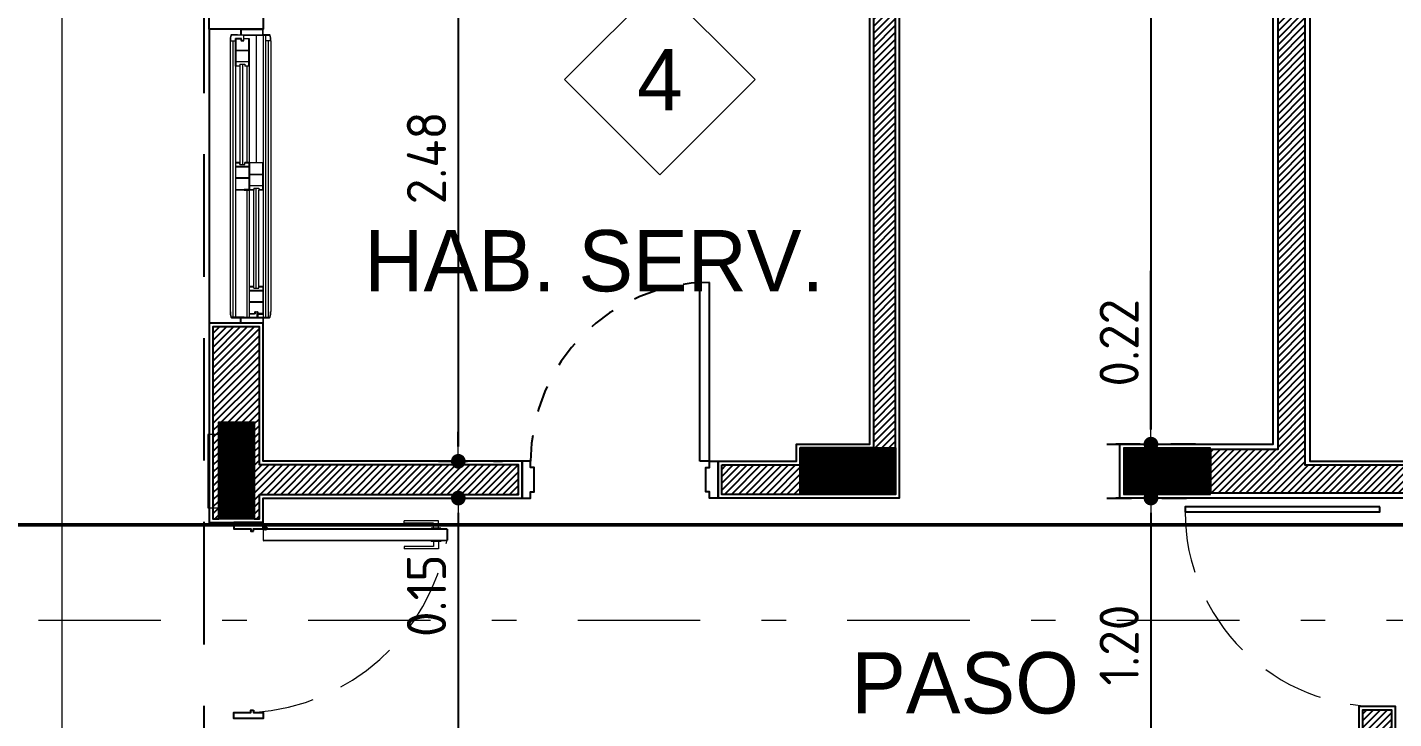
# Model space of a CAD drawing. Extents: x 233 to 569, y -241 to -74.
# Drawn here: x 237.37 to 242.95, y -178.23 to -175.41 of the extents above; entities that cross this region are included whole.
import ezdxf
from ezdxf.enums import TextEntityAlignment as Align

# ---------------------------------------------------------------- set-up
doc = ezdxf.new("R2010")
doc.units = 0
doc.header["$MEASUREMENT"] = 0
for name, pattern in [('ACAD_ISO02W100', [15, 12, -3]), ('CENTER', [2, 1.25, -0.25, 0.25, -0.25]), ('DASHDOT', [1, 0.5, -0.25, 0, -0.25]), ('DOT2', [0.125, 0, -0.125]), ('TRAZOS', [0.75, 0.5, -0.25])]:
    doc.linetypes.add(name, pattern=pattern)
doc.layers.get('0').update_dxf_attribs({"linetype": 'CONTINUOUS', "lineweight": 50})
doc.layers.get('DEFPOINTS').update_dxf_attribs({"linetype": 'CONTINUOUS'})
for name, color, linetype, lineweight in [('00 EJES DE REPLANTEO MODEL 1 Y 2', 1, 'CENTER', 20), ('2D PA ESTRUCTURA COLUMNAS BORDES', 95, 'CONTINUOUS', 9), ('2D PB ABERTURAS VISTA', 1, 'CONTINUOUS', 9), ('COTAS', 1, 'CONTINUOUS', 9), ('GRAFISMOS', 8, 'CONTINUOUS', 13), ('TEXTOGREEN', 3, 'CONTINUOUS', 40)]:
    doc.layers.add(name, color=color, linetype=linetype, lineweight=lineweight)
for name, color, linetype in [('2D PB ABERTURAS CORTE', 1, 'CONTINUOUS'), ('2D PB MUROS MAMP. HATCH', 10, 'CONTINUOUS'), ('2D PB MUROS MAMPOSTERIAS', 1, 'CONTINUOUS'), ('2D PB MUROS REVOQUES', 7, 'CONTINUOUS'), ('2D PLATEA ESTRUCTURA COLUMNAS BORDES', 7, 'CONTINUOUS'), ('2D PLATEA ESTRUCTURA COLUMNAS HATCH', 92, 'CONTINUOUS'), ('2D TERRENO RETIROS', 205, 'CONTINUOUS')]:
    doc.layers.add(name, color=color, linetype=linetype)
doc.styles.add('ARIAL', font='')
doc.styles.get("Standard").update_dxf_attribs({"font": 'bahnschrift.ttf'})
doc.styles.add('SWISSLTCNBT', font='bahnschrift.ttf')
doc.styles.get('ARIAL').set_extended_font_data('DIN')
doc.dimstyles.new('PLANTA', dxfattribs={"dimscale": 0, "dimtxt": 0.16, "dimasz": 0.06, "dimexe": 0.18, "dimexo": 0, "dimgap": 0.05, "dimtad": 1, "dimzin": 0, "dimdsep": 46, "dimtxsty": 'ARIAL', "dimblk1": 'DOT', "dimblk2": 'DOT', "dimsah": 1, "dimcen": 0.09, "dimclrd": 1, "dimclre": 1, "dimclrt": 3, "dimadec": 0, "dimazin": 0, "dimtfac": 1, "dimtofl": 0, "dimtmove": 0, "dimatfit": 3, "dimldrblk": 'DOT', "dimfxl": 0.18, "dimtolj": 1, "dimtzin": 0, "dimarcsym": 0})
pattern_1 = [(45, (-132.286063, -53.149484), (-0.0141421356, 0.0141421356), [])]
pattern_2 = [(90, (234.9429016, -54.853924), (-0.00635, 2e-18), []), (180, (234.9429016, -54.853924), (-2e-18, -0.00635), [])]

# ---------------------------------------------------------------- blocks, each defined once
blk = doc.blocks.new('_DOT')
at = {"color": 0, "linetype": 'ByBlock'}
blk.add_line((-0.5, 0), (-1, 0), dxfattribs=at)
at = {"color": 0, "linetype": 'ByBlock', "const_width": 0.5}
blk.add_lwpolyline([(-0.25, 0, 1), (0.25, 0, 1)], format="xyb", close=True, dxfattribs=at)
blk = doc.blocks.new('*D198')
at = {"layer": 'COTAS', "color": 1, "linetype": 'DOT2', "lineweight": -2, "transparency": 16777216}
for p, q in [((242.1374, -177.3339), (241.7758, -177.3339)), ((242.1374, -178.5339), (241.7758, -178.5339))]:
    blk.add_line(p, q, dxfattribs=at)
at = {"layer": 'COTAS', "color": 1, "lineweight": -2, "transparency": 16777216}
blk.add_line((241.9558, -177.3939), (241.9558, -178.4739), dxfattribs=at)
at = {"layer": 'DEFPOINTS', "color": 0, "transparency": 16777216}
for p in [(242.1374, -177.3339), (241.9558, -178.5339), (242.1374, -178.5339)]:
    blk.add_point(p, dxfattribs=at)
at = {"layer": 'COTAS', "color": 1, "lineweight": -2, "transparency": 16777216, "xscale": 0.06, "yscale": 0.06, "zscale": 0.06}
for p, rotation in [((241.9558, -177.3339), 90), ((241.9558, -178.5339), 270)]:
    blk.add_blockref('_DOT', p, dxfattribs=dict(at, rotation=rotation))
at = {"layer": 'COTAS', "color": 3, "transparency": 16777216, "insert": (241.8258, -177.9339), "char_height": 0.16, "attachment_point": 5, "rotation": 90, "style": 'ARIAL'}
blk.add_mtext('\\A1;1.20', dxfattribs=at)
blk = doc.blocks.new('*D199')
at = {"layer": 'COTAS', "color": 1, "linetype": 'DOT2', "lineweight": -2, "transparency": 16777216}
for p, q in [((242.1374, -173.1531), (241.7758, -173.1531)), ((242.1374, -177.114), (241.7758, -177.114))]:
    blk.add_line(p, q, dxfattribs=at)
at = {"layer": 'COTAS', "color": 1, "lineweight": -2, "transparency": 16777216}
blk.add_line((241.9558, -173.2131), (241.9558, -177.054), dxfattribs=at)
at = {"layer": 'DEFPOINTS', "color": 0, "transparency": 16777216}
for p in [(242.1374, -173.1531), (241.9558, -177.114), (242.1374, -177.114)]:
    blk.add_point(p, dxfattribs=at)
at = {"layer": 'COTAS', "color": 1, "lineweight": -2, "transparency": 16777216, "xscale": 0.06, "yscale": 0.06, "zscale": 0.06}
for p, rotation in [((241.9558, -173.1531), 90), ((241.9558, -177.114), 270)]:
    blk.add_blockref('_DOT', p, dxfattribs=dict(at, rotation=rotation))
at = {"layer": 'COTAS', "color": 3, "transparency": 16777216, "insert": (241.8258, -175.1335), "char_height": 0.16, "attachment_point": 5, "rotation": 90, "style": 'ARIAL'}
blk.add_mtext('\\A1;3.96', dxfattribs=at)
blk = doc.blocks.new('*D200')
at = {"layer": 'COTAS', "color": 1, "lineweight": -2, "transparency": 16777216}
for p, q in [((241.9558, -177.054), (241.9558, -176.4064)), ((241.9558, -177.3939), (241.9558, -177.4539))]:
    blk.add_line(p, q, dxfattribs=at)
at = {"layer": 'COTAS', "color": 1, "linetype": 'DOT2', "lineweight": -2, "transparency": 16777216}
for p, q in [((241.7758, -177.114), (242.1358, -177.114)), ((241.7758, -177.3339), (242.1358, -177.3339))]:
    blk.add_line(p, q, dxfattribs=at)
at = {"layer": 'DEFPOINTS', "color": 0, "transparency": 16777216}
for p in [(241.7758, -177.114), (241.9558, -177.114), (241.7758, -177.3339)]:
    blk.add_point(p, dxfattribs=at)
at = {"layer": 'COTAS', "color": 1, "lineweight": -2, "transparency": 16777216, "xscale": 0.06, "yscale": 0.06, "zscale": 0.06}
for p, rotation in [((241.9558, -177.114), 270), ((241.9558, -177.3339), 90)]:
    blk.add_blockref('_DOT', p, dxfattribs=dict(at, rotation=rotation))
at = {"layer": 'COTAS', "color": 3, "transparency": 16777216, "insert": (241.8258, -176.7002), "char_height": 0.16, "attachment_point": 5, "rotation": 90, "style": 'ARIAL'}
blk.add_mtext('\\A1;0.22', dxfattribs=at)
blk = doc.blocks.new('*D207')
at = {"layer": 'COTAS', "color": 1, "linetype": 'DOT2', "lineweight": -2, "transparency": 16777216}
for p, q in [((239.0488, -174.7079), (239.3099, -174.7079)), ((239.0488, -177.184), (239.3099, -177.184))]:
    blk.add_line(p, q, dxfattribs=at)
at = {"layer": 'COTAS', "color": 1, "lineweight": -2, "transparency": 16777216}
blk.add_line((239.1299, -174.7679), (239.1299, -177.124), dxfattribs=at)
at = {"layer": 'DEFPOINTS', "color": 0, "transparency": 16777216}
for p in [(239.0488, -174.7079), (239.0488, -177.184), (239.1299, -177.184)]:
    blk.add_point(p, dxfattribs=at)
at = {"layer": 'COTAS', "color": 1, "lineweight": -2, "transparency": 16777216, "xscale": 0.06, "yscale": 0.06, "zscale": 0.06}
for p, rotation in [((239.1299, -174.7079), 90), ((239.1299, -177.184), 270)]:
    blk.add_blockref('_DOT', p, dxfattribs=dict(at, rotation=rotation))
at = {"layer": 'COTAS', "color": 3, "transparency": 16777216, "insert": (238.9999, -175.946), "char_height": 0.16, "attachment_point": 5, "rotation": 90, "style": 'ARIAL'}
blk.add_mtext('\\A1;2.48', dxfattribs=at)
blk = doc.blocks.new('*D208')
at = {"layer": 'COTAS', "color": 1, "linetype": 'DOT2', "lineweight": -2, "transparency": 16777216}
for p, q in [((239.1299, -177.334), (239.3099, -177.334)), ((239.1299, -180.594), (239.3099, -180.594))]:
    blk.add_line(p, q, dxfattribs=at)
at = {"layer": 'COTAS', "color": 1, "lineweight": -2, "transparency": 16777216}
blk.add_line((239.1299, -177.394), (239.1299, -180.534), dxfattribs=at)
at = {"layer": 'DEFPOINTS', "color": 0, "transparency": 16777216}
for p in [(239.1299, -177.334), (239.1299, -180.594), (239.1299, -180.594)]:
    blk.add_point(p, dxfattribs=at)
at = {"layer": 'COTAS', "color": 1, "lineweight": -2, "transparency": 16777216, "xscale": 0.06, "yscale": 0.06, "zscale": 0.06}
for p, rotation in [((239.1299, -177.334), 90), ((239.1299, -180.594), 270)]:
    blk.add_blockref('_DOT', p, dxfattribs=dict(at, rotation=rotation))
at = {"layer": 'COTAS', "color": 3, "transparency": 16777216, "insert": (238.9999, -178.964), "char_height": 0.16, "attachment_point": 5, "rotation": 90, "style": 'ARIAL'}
blk.add_mtext('\\A1;3.26', dxfattribs=at)
blk = doc.blocks.new('*D209')
at = {"layer": 'COTAS', "color": 1, "lineweight": -2, "transparency": 16777216}
for p, q in [((239.1299, -177.124), (239.1299, -177.064)), ((239.1299, -177.394), (239.1299, -178.0112))]:
    blk.add_line(p, q, dxfattribs=at)
at = {"layer": 'COTAS', "color": 1, "linetype": 'DOT2', "lineweight": -2, "transparency": 16777216}
for p, q in [((239.0676, -177.184), (239.3099, -177.184)), ((239.0676, -177.334), (239.3099, -177.334))]:
    blk.add_line(p, q, dxfattribs=at)
at = {"layer": 'DEFPOINTS', "color": 0, "transparency": 16777216}
for p in [(239.0676, -177.184), (239.0676, -177.334), (239.1299, -177.334)]:
    blk.add_point(p, dxfattribs=at)
at = {"layer": 'COTAS', "color": 1, "lineweight": -2, "transparency": 16777216, "xscale": 0.06, "yscale": 0.06, "zscale": 0.06}
for p, rotation in [((239.1299, -177.184), 270), ((239.1299, -177.334), 90)]:
    blk.add_blockref('_DOT', p, dxfattribs=dict(at, rotation=rotation))
at = {"layer": 'COTAS', "color": 3, "transparency": 16777216, "insert": (238.9999, -177.7326), "char_height": 0.16, "attachment_point": 5, "rotation": 90, "style": 'ARIAL'}
blk.add_mtext('\\A1;0.15', dxfattribs=at)

msp = doc.modelspace()

# ---------------------------------------------------------------- hatches: boundary and pattern name
at = {"layer": '2D PB MUROS MAMP. HATCH'}
h = msp.add_hatch(dxfattribs=at)
h.set_pattern_fill('_USER', color=256, scale=0.02, angle=45, pattern_type=0)
h.set_pattern_definition(pattern_1)
h.paths.add_polyline_path([(243.2491, -177.1989), (242.5841, -177.1989), (242.5841, -173.0682), (243.2491, -173.0682), (243.2491, -172.9532), (242.1982, -172.9532), (242.1982, -173.133), (242.4741, -173.133), (242.4741, -177.134), (242.1982, -177.134), (242.1982, -177.3139), (242.1982, -177.3139), (243.2491, -177.3139)])
h = msp.add_hatch(dxfattribs=at)
h.set_pattern_fill('_USER', color=256, scale=0.02, angle=45, pattern_type=0)
h.set_pattern_definition(pattern_1)
h.paths.add_polyline_path([(240.9139, -174.7625), (240.8239, -174.7625), (240.8239, -177.1294), (240.9139, -177.1294)])
h = msp.add_hatch(dxfattribs=at)
h.set_pattern_fill('_USER', color=256, scale=0.02, angle=45, pattern_type=0)
h.set_pattern_definition(pattern_1)
h.paths.add_polyline_path([(238.3189, -177.199), (238.3189, -176.636), (238.1289, -176.636), (238.1289, -177.419), (238.1526, -177.419), (238.1526, -177.0246), (238.2976, -177.0246), (238.2976, -177.419), (238.3189, -177.419), (238.3189, -177.319), (239.375, -177.319), (239.375, -177.199)])
h = msp.add_hatch(dxfattribs=at)
h.set_pattern_fill('_USER', color=256, scale=0.02, angle=45, pattern_type=0)
h.set_pattern_definition(pattern_1)
h.paths.add_polyline_path([(240.525, -177.319), (240.525, -177.199), (240.205, -177.199), (240.205, -177.319)])
h = msp.add_hatch(dxfattribs=at)
h.set_pattern_fill('_USER', color=256, scale=0.02, angle=45, pattern_type=0)
h.set_pattern_definition([(45, (-154.238334, 78.6603), (-0.0141421356, 0.0141421356), [])])
h.paths.add_polyline_path([(242.8185, -178.3529), (242.9385, -178.3529), (242.9385, -178.199), (242.8185, -178.199)])
h.paths.add_polyline_path([(242.8185, -178.6689), (242.8185, -179.0488), (242.9385, -179.0488), (242.9385, -178.3529), (242.8185, -178.3529), (242.8185, -178.5489), (240.155, -178.549), (240.155, -178.6689)])
at = {"layer": '2D PLATEA ESTRUCTURA COLUMNAS HATCH'}
h = msp.add_hatch(dxfattribs=at)
h.set_pattern_fill('NET', color=256, scale=0.002, angle=90)
h.set_pattern_definition(pattern_2)
h.paths.add_polyline_path([(238.2976, -177.0246), (238.1526, -177.0246), (238.1526, -177.419), (238.2976, -177.419)])
h = msp.add_hatch(dxfattribs=at)
h.set_pattern_fill('NET', color=256, scale=0.002, angle=90)
h.set_pattern_definition([(90, (235.022901, -60.226045), (-0.00635, 2e-18), []), (180, (235.022901, -60.226045), (-2e-18, -0.00635), [])])
h.paths.add_polyline_path([(240.9139, -177.1294), (240.525, -177.1294), (240.525, -177.319), (240.9139, -177.319)])
h = msp.add_hatch(dxfattribs=at)
h.set_pattern_fill('NET', color=256, scale=0.002, angle=90)
h.set_pattern_definition(pattern_2)
h.paths.add_polyline_path([(242.1982, -177.134), (241.8489, -177.134), (241.8489, -177.3139), (242.1982, -177.3139)])

# ---------------------------------------------------------------- linework, layer by layer
msp.add_line((259.2769, -177.4428), (233.7816, -177.4428))
at = {"layer": '00 EJES DE REPLANTEO MODEL 1 Y 2', "linetype": 'DASHDOT'}
msp.add_line((259.9169, -177.834, -0.5495), (236.3688, -177.834, -0.5495), dxfattribs=at)
at = {"layer": '2D PA ESTRUCTURA COLUMNAS BORDES'}
for points in [[(238.1076, -177.3741), (238.2976, -177.3741), (238.2976, -177.0741), (238.1076, -177.0741)], [(242.1984, -177.1291), (241.8439, -177.1291), (241.8439, -177.3191), (242.1984, -177.3191)]]:
    msp.add_lwpolyline(points, close=True, dxfattribs=at)
at = {"layer": '2D PB ABERTURAS CORTE'}
for p, q in [((240.115, -177.184), (240.115, -176.4551)), ((240.155, -177.184), (240.155, -176.454)), ((239.0839, -177.4615), (238.3339, -177.4615)), ((239.0839, -177.4615), (239.0839, -177.5064)), ((238.3339, -177.5065), (239.0839, -177.5064))]:
    msp.add_line(p, q, dxfattribs=at)
for points in [[(239.39, -177.184), (239.39, -177.334), (239.425, -177.334), (239.425, -177.309), (239.44, -177.309), (239.44, -177.209), (239.425, -177.209), (239.425, -177.184)], [(240.19, -177.184), (240.19, -177.334), (240.155, -177.334), (240.155, -177.309), (240.14, -177.309), (240.14, -177.209), (240.155, -177.209), (240.155, -177.184)], [(242.889, -177.3691), (242.0953, -177.3691), (242.0953, -177.3904), (242.889, -177.3904)], [(238.2939, -177.469), (238.2939, -177.459), (238.3339, -177.459), (238.3339, -177.434), (238.2139, -177.434), (238.2139, -177.459), (238.2839, -177.459), (238.2839, -177.469)], [(238.2939, -178.199), (238.2939, -178.209), (238.3339, -178.209), (238.3339, -178.234), (238.2139, -178.234), (238.2139, -178.209), (238.2839, -178.209), (238.2839, -178.199)]]:
    msp.add_lwpolyline(points, close=True, dxfattribs=at)
msp.add_lwpolyline([(240.155, -177.184), (240.115, -177.184)], dxfattribs=at)
msp.add_circle((238.3425, -177.4579), 0.006, dxfattribs=at)
at = {"layer": '2D PB ABERTURAS CORTE', "linetype": 'ACAD_ISO02W100', "ltscale": 0.009}
msp.add_arc((240.155, -177.184), 0.73, 90, 180, dxfattribs=at)
at = {"layer": '2D PB ABERTURAS VISTA', "color": 1}
for p, q in [((238.2414, -175.421), (238.2414, -175.4425)), ((238.3339, -175.421), (238.2414, -175.421)), ((238.2435, -175.423), (238.2435, -175.443)), ((238.3318, -175.423), (238.2435, -175.423)), ((238.3318, -175.443), (238.3318, -175.423)), ((238.3339, -175.4425), (238.3339, -175.421)), ((238.2522, -175.4455), (238.2044, -175.4455)), ((238.2049, -175.4435), (238.2404, -175.4435)), ((238.2297, -175.4435), (238.2049, -175.4435)), ((238.2414, -175.4419), (238.2414, -175.4425)), ((238.2432, -175.4594), (238.2432, -175.4672)), ((238.2442, -175.4588), (238.2437, -175.4588)), ((238.244, -175.4435), (238.3313, -175.4435)), ((238.244, -175.4682), (238.2491, -175.4691)), ((238.2447, -175.4667), (238.2447, -175.4594)), ((238.2491, -175.4675), (238.2447, -175.4667)), ((238.2532, -175.4668), (238.2491, -175.4675)), ((238.2491, -175.4691), (238.2542, -175.4682)), ((238.2532, -175.4466), (238.2532, -175.4668)), ((238.2551, -175.4672), (238.2551, -175.4466)), ((238.2561, -175.4455), (238.319, -175.4455)), ((238.2561, -175.4455), (238.3602, -175.4455)), ((238.3219, -175.4455), (238.3602, -175.4455)), ((238.3259, -175.4435), (238.3313, -175.4435)), ((238.3339, -175.4419), (238.3339, -175.4425)), ((238.3597, -175.4435), (238.3349, -175.4435)), ((238.3349, -175.4435), (238.3597, -175.4435)), ((238.3349, -175.4435), (238.3521, -175.4435)), ((238.2561, -176.5964), (238.2044, -176.5964)), ((238.2297, -176.5984), (238.2049, -176.5984)), ((238.2049, -176.5984), (238.2404, -176.5984)), ((238.244, -176.5984), (238.3313, -176.5984)), ((238.2561, -176.5964), (238.319, -176.5964)), ((238.2561, -176.5964), (238.319, -176.5964)), ((238.2998, -176.5825), (238.2998, -176.5747)), ((238.3008, -176.5831), (238.3003, -176.5831)), ((238.3006, -176.5737), (238.3057, -176.5728)), ((238.3057, -176.5744), (238.3013, -176.5752)), ((238.3013, -176.5752), (238.3013, -176.5825)), ((238.3057, -176.5728), (238.3108, -176.5737)), ((238.3098, -176.5751), (238.3057, -176.5744)), ((238.3098, -176.5953), (238.3098, -176.5751)), ((238.3117, -176.5747), (238.3117, -176.5964)), ((238.3219, -176.5964), (238.3602, -176.5964)), ((238.3259, -176.5984), (238.3313, -176.5984)), ((238.3597, -176.5984), (238.3349, -176.5984)), ((238.3349, -176.5984), (238.3597, -176.5984)), ((238.3349, -176.5984), (238.3521, -176.5984)), ((238.2414, -176.6), (238.2414, -176.5994)), ((238.2414, -176.621), (238.2414, -176.5994)), ((238.2435, -176.6189), (238.2435, -176.5989)), ((238.3318, -176.6189), (238.2435, -176.6189)), ((238.3318, -176.5989), (238.3318, -176.6189)), ((238.3339, -176.6), (238.3339, -176.5994)), ((238.3339, -176.5994), (238.3339, -176.621))]:
    msp.add_line(p, q, dxfattribs=at)
at = {"layer": '2D PB ABERTURAS VISTA', "color": 251}
for p, q in [((238.1995, -175.469), (238.1995, -176.5729)), ((238.2, -175.4691), (238.2204, -175.4691)), ((238.2102, -175.4691), (238.2102, -176.5964)), ((238.2202, -175.4691), (238.2202, -176.5964)), ((238.3057, -175.4455), (238.3057, -175.9646)), ((238.3339, -175.4455), (238.3339, -176.5964)), ((238.3437, -175.4455), (238.3437, -176.5964)), ((238.3646, -175.4691), (238.3441, -175.4691)), ((238.3539, -175.4691), (238.3539, -176.5964)), ((238.365, -175.469), (238.365, -176.5729)), ((238.267, -175.5715), (238.267, -175.9646)), ((238.277, -175.5715), (238.277, -176.5964)), ((238.267, -176.0773), (238.267, -176.5964))]:
    msp.add_line(p, q, dxfattribs=at)
at = {"layer": '2D PB ABERTURAS VISTA'}
for p, q in [((238.2204, -175.5715), (238.2204, -175.4588)), ((238.2408, -175.4588), (238.2204, -175.4588)), ((238.222, -175.4604), (238.2408, -175.4604)), ((238.222, -175.4604), (238.222, -175.5063)), ((238.2408, -175.4588), (238.2408, -175.4604)), ((238.2569, -175.4588), (238.2569, -175.4604)), ((238.2569, -175.4588), (238.2773, -175.4588)), ((238.2757, -175.4604), (238.2569, -175.4604)), ((238.2757, -175.5063), (238.2757, -175.4604)), ((238.2773, -175.4588), (238.2773, -175.5715)), ((238.222, -175.5098), (238.222, -175.552)), ((238.223, -175.5073), (238.2747, -175.5073)), ((238.2747, -175.5088), (238.223, -175.5088)), ((238.2757, -175.552), (238.2757, -175.5098)), ((238.239, -175.5715), (238.2204, -175.5715)), ((238.222, -175.5556), (238.222, -175.5689)), ((238.223, -175.5531), (238.2747, -175.5531)), ((238.2747, -175.5546), (238.223, -175.5546)), ((238.223, -175.57), (238.239, -175.57)), ((238.239, -175.5636), (238.239, -175.5715)), ((238.239, -175.5636), (238.2593, -175.5636)), ((238.239, -175.5715), (238.239, -175.9725)), ((238.2491, -175.5636), (238.2491, -175.9725)), ((238.2593, -175.5636), (238.2593, -175.5715)), ((238.2593, -175.57), (238.2747, -175.57)), ((238.2773, -175.5715), (238.2593, -175.5715)), ((238.2757, -175.5689), (238.2757, -175.5556)), ((238.239, -175.9646), (238.2204, -175.9646)), ((238.2204, -175.9646), (238.2204, -176.0773)), ((238.222, -175.9805), (238.222, -175.9672)), ((238.222, -176.0263), (238.222, -175.9841)), ((238.223, -175.9662), (238.239, -175.9662)), ((238.2747, -175.9815), (238.223, -175.9815)), ((238.223, -175.9831), (238.2747, -175.9831)), ((238.239, -175.9725), (238.239, -175.9646)), ((238.239, -175.9725), (238.2593, -175.9725)), ((238.2773, -175.9646), (238.2593, -175.9646)), ((238.2593, -175.9725), (238.2593, -175.9646)), ((238.2593, -175.9662), (238.2747, -175.9662)), ((238.2757, -175.9672), (238.2757, -175.9805)), ((238.2757, -175.9841), (238.2757, -176.0263)), ((238.277, -175.9646), (238.3339, -175.9646)), ((238.277, -176.0773), (238.277, -175.9646)), ((238.2773, -176.0773), (238.2773, -175.9646)), ((238.2786, -175.9662), (238.2786, -176.012)), ((238.3323, -175.9662), (238.2786, -175.9662)), ((238.2956, -175.9662), (238.2956, -175.9646)), ((238.3159, -175.9662), (238.3159, -175.9646)), ((238.3323, -176.012), (238.3323, -175.9662)), ((238.3339, -175.9646), (238.3339, -176.0773)), ((238.222, -176.0757), (238.222, -176.0299)), ((238.2747, -176.0273), (238.223, -176.0273)), ((238.223, -176.0288), (238.2747, -176.0288)), ((238.2757, -176.0299), (238.2757, -176.0757)), ((238.2786, -176.0156), (238.2786, -176.0578)), ((238.2796, -176.0131), (238.3313, -176.0131)), ((238.3313, -176.0146), (238.2796, -176.0146)), ((238.3323, -176.0578), (238.3323, -176.0156)), ((238.2569, -176.0773), (238.2204, -176.0773)), ((238.222, -176.0757), (238.2569, -176.0757)), ((238.2757, -176.0757), (238.2569, -176.0757)), ((238.2569, -176.0773), (238.2773, -176.0773)), ((238.2956, -176.0773), (238.277, -176.0773)), ((238.2786, -176.0614), (238.2786, -176.0747)), ((238.2796, -176.0588), (238.3313, -176.0588)), ((238.3313, -176.0604), (238.2796, -176.0604)), ((238.2796, -176.0757), (238.2956, -176.0757)), ((238.2956, -176.0694), (238.3159, -176.0694)), ((238.2956, -176.0694), (238.2956, -176.0773)), ((238.2956, -176.4783), (238.2956, -176.0773)), ((238.3057, -176.4783), (238.3057, -176.0694)), ((238.3159, -176.0694), (238.3159, -176.0773)), ((238.3159, -176.0757), (238.3313, -176.0757)), ((238.3339, -176.0773), (238.3159, -176.0773)), ((238.3159, -176.4783), (238.3159, -176.0773)), ((238.3323, -176.0747), (238.3323, -176.0614)), ((238.277, -176.4704), (238.277, -176.5831)), ((238.2956, -176.4704), (238.277, -176.4704)), ((238.2786, -176.4863), (238.2786, -176.473)), ((238.2796, -176.4719), (238.2956, -176.4719)), ((238.3313, -176.4873), (238.2796, -176.4873)), ((238.2956, -176.4783), (238.2956, -176.4704)), ((238.2956, -176.4783), (238.3159, -176.4783)), ((238.3159, -176.4783), (238.3159, -176.4704)), ((238.3339, -176.4704), (238.3159, -176.4704)), ((238.3159, -176.4719), (238.3313, -176.4719)), ((238.3323, -176.473), (238.3323, -176.4863)), ((238.3339, -176.5831), (238.3339, -176.4704)), ((238.2786, -176.5321), (238.2786, -176.4899)), ((238.2786, -176.5815), (238.2786, -176.5356)), ((238.2796, -176.4888), (238.3313, -176.4888)), ((238.3313, -176.5331), (238.2796, -176.5331)), ((238.2796, -176.5346), (238.3313, -176.5346)), ((238.3323, -176.4899), (238.3323, -176.5321)), ((238.3323, -176.5356), (238.3323, -176.5815)), ((238.2974, -176.5831), (238.277, -176.5831)), ((238.2786, -176.5815), (238.2974, -176.5815)), ((238.2974, -176.5831), (238.2974, -176.5815)), ((238.3135, -176.5831), (238.3135, -176.5815)), ((238.3323, -176.5815), (238.3135, -176.5815)), ((238.3135, -176.5831), (238.3339, -176.5831)), ((239.0488, -177.4265), (238.9088, -177.4265)), ((238.9088, -177.4365), (238.9088, -177.4265)), ((239.0488, -177.4565), (239.0488, -177.4265)), ((238.3339, -177.4615), (238.3339, -177.5065)), ((239.0288, -177.4365), (238.9088, -177.4365)), ((239.0588, -177.4565), (239.0188, -177.4565)), ((239.0188, -177.4565), (239.0188, -177.4615)), ((239.0288, -177.4565), (239.0288, -177.4365)), ((239.0588, -177.4565), (239.0588, -177.4615)), ((238.9088, -177.5315), (238.9088, -177.5415)), ((239.0288, -177.5315), (238.9088, -177.5315)), ((239.0488, -177.5415), (238.9088, -177.5415)), ((239.0188, -177.5065), (239.0188, -177.5115)), ((239.0588, -177.5115), (239.0188, -177.5115)), ((239.0288, -177.5115), (239.0288, -177.5315)), ((239.0488, -177.5115), (239.0488, -177.5415)), ((239.0588, -177.5065), (239.0588, -177.5115))]:
    msp.add_line(p, q, dxfattribs=at)
at = {"layer": '2D PB ABERTURAS VISTA', "color": 1}
for centre, radius, start, end in [((238.2757, -175.467), 0.0768, 163.8724, 180.7743), ((238.2, -175.4681), 0.00102, 180.7743, 60.4385), ((238.2757, -175.467), 0.0753, 163.9866, 180.1015), ((238.2049, -175.4466), 0.00307, 90, 163.8724), ((238.2044, -175.4466), 0.00102, 90, 163.9866), ((238.2404, -175.4425), 0.00102, 270, 0), ((238.2437, -175.4594), 0.000512, 90, 180), ((238.2442, -175.4672), 0.00102, 180, 260), ((238.244, -175.443), 0.000512, 180, 270), ((238.2442, -175.4594), 0.000512, 0, 90), ((238.2522, -175.4466), 0.00102, 0, 90), ((238.254, -175.4672), 0.00102, 280, 0), ((238.2561, -175.4466), 0.00102, 90, 180), ((238.3313, -175.443), 0.000512, 270, 0), ((238.3349, -175.4425), 0.00102, 180, 270), ((238.3597, -175.4466), 0.00307, 16.1276, 90), ((238.3602, -175.4466), 0.00102, 16.0134, 90), ((238.2888, -175.467), 0.0753, 359.8985, 16.0134), ((238.2888, -175.467), 0.0768, 359.2257, 16.1276), ((238.3646, -175.4681), 0.00102, 119.5615, 359.2257), ((238.2, -176.5738), 0.00102, 299.5615, 179.2257), ((238.2757, -176.5749), 0.0768, 179.2257, 196.1276), ((238.2757, -176.5749), 0.0753, 179.8985, 196.0134), ((238.2049, -176.5953), 0.00307, 196.1276, 270), ((238.2044, -176.5953), 0.00102, 196.0134, 270), ((238.2404, -176.5994), 0.00102, 0, 90), ((238.244, -176.5989), 0.000512, 90, 180), ((238.3008, -176.5747), 0.00102, 100, 180), ((238.3003, -176.5825), 0.000512, 180, 270), ((238.3008, -176.5825), 0.000512, 270, 0), ((238.3106, -176.5747), 0.00102, 0, 80), ((238.319, -176.5953), 0.00102, 270, 0), ((238.3313, -176.5989), 0.000512, 0, 90), ((238.3349, -176.5994), 0.00102, 90, 180), ((238.3597, -176.5953), 0.00307, 270, 343.8724), ((238.3602, -176.5953), 0.00102, 270, 343.9866), ((238.2888, -176.5749), 0.0753, 343.9866, 0.1015), ((238.2888, -176.5749), 0.0768, 343.8724, 0.7743), ((238.3646, -176.5738), 0.00102, 0.7743, 240.4385)]:
    msp.add_arc(centre, radius, start, end, dxfattribs=at)
at = {"layer": '2D PB ABERTURAS VISTA'}
for centre, start, end in [((238.223, -175.5063), 180, 270), ((238.223, -175.5098), 90, 180), ((238.2747, -175.5063), 270, 0), ((238.2747, -175.5098), 0, 90), ((238.223, -175.552), 180, 270), ((238.223, -175.5556), 90, 180), ((238.223, -175.5689), 180, 270), ((238.2747, -175.552), 270, 0), ((238.2747, -175.5556), 0, 90), ((238.2747, -175.5689), 270, 0), ((238.223, -175.9672), 90, 180), ((238.223, -175.9805), 180, 270), ((238.223, -175.9841), 90, 180), ((238.2747, -175.9672), 0, 90), ((238.2747, -175.9805), 270, 0), ((238.2747, -175.9841), 0, 90), ((238.223, -176.0263), 180, 270), ((238.223, -176.0299), 90, 180), ((238.2747, -176.0263), 270, 0), ((238.2747, -176.0299), 0, 90), ((238.2796, -176.012), 180, 270), ((238.2796, -176.0156), 90, 180), ((238.3313, -176.012), 270, 0), ((238.3313, -176.0156), 0, 90), ((238.2796, -176.0578), 180, 270), ((238.2796, -176.0614), 90, 180), ((238.2796, -176.0747), 180, 270), ((238.3313, -176.0578), 270, 0), ((238.3313, -176.0614), 0, 90), ((238.3313, -176.0747), 270, 0), ((238.2796, -176.473), 90, 180), ((238.2796, -176.4863), 180, 270), ((238.3313, -176.473), 0, 90), ((238.3313, -176.4863), 270, 0), ((238.2796, -176.4899), 90, 180), ((238.2796, -176.5321), 180, 270), ((238.2796, -176.5356), 90, 180), ((238.3313, -176.4899), 0, 90), ((238.3313, -176.5321), 270, 0), ((238.3313, -176.5356), 0, 90)]:
    msp.add_arc(centre, 0.00102, start, end, dxfattribs=at)
at = {"layer": '2D PB ABERTURAS VISTA', "linetype": 'TRAZOS', "ltscale": 0.5}
for centre, radius, start, end in [((242.889, -177.3904), 0.7937, 180, 270.7545), ((238.237, -177.3497), 0.8612, 273.7835, 349.514)]:
    msp.add_arc(centre, radius, start, end, dxfattribs=at)
at = {"layer": '2D PB MUROS MAMPOSTERIAS'}
for points in [[(240.8239, -174.7625), (240.8239, -177.1294), (240.8239, -177.1294), (240.8239, -177.1294), (240.9139, -177.1294), (240.9139, -172.0182), (240.9139, -172.0182), (240.9139, -171.9469), (240.7939, -171.9469), (240.7939, -172.0182), (240.7939, -172.0182), (240.7939, -173.3229), (238.3189, -173.3229), (238.3189, -172.7513), (238.1289, -172.7513), (238.1289, -173.8429), (238.3169, -173.8429), (238.319, -173.4429), (240.7939, -173.4429), (240.7939, -174.5729), (240.3239, -174.5729), (240.3239, -174.6929), (240.525, -174.6929)], [(238.2976, -177.419), (238.3189, -177.419), (238.3189, -177.319), (239.375, -177.319), (239.375, -177.199), (238.3189, -177.199), (238.3189, -176.636), (238.1289, -176.636), (238.1289, -177.419), (238.1526, -177.419)], [(238.1526, -177.419), (238.1526, -177.419), (238.1526, -177.0246), (238.2976, -177.0246), (238.2976, -177.419)], [(242.9385, -179.0488), (242.9385, -178.199), (242.8185, -178.199), (242.8185, -178.5489)]]:
    msp.add_lwpolyline(points, dxfattribs=at)
for points in [[(241.8489, -172.9532), (243.2491, -172.9532), (243.2491, -173.0682), (242.5841, -173.0682), (242.5841, -177.1989), (243.2491, -177.1989), (243.2491, -177.3139), (241.8489, -177.3139), (241.8489, -177.134), (242.4741, -177.134), (242.4741, -173.133), (241.8489, -173.133)], [(240.205, -177.199), (240.525, -177.199), (240.525, -177.319), (240.205, -177.319)]]:
    msp.add_lwpolyline(points, close=True, dxfattribs=at)
at = {"layer": '2D PB MUROS REVOQUES'}
msp.add_line((238.1139, -175.421), (238.1139, -176.621), dxfattribs=at)
for points in [[(240.9289, -171.9619), (240.9289, -177.334), (240.19, -177.334), (240.19, -177.184), (240.51, -177.184), (240.51, -177.1144), (240.8089, -177.1144), (240.8089, -174.7775)], [(240.8239, -177.1294), (240.525, -177.1294), (240.525, -177.199)], [(242.9535, -179.0338), (242.9535, -178.184), (242.8035, -178.184), (242.8035, -178.5339)]]:
    msp.add_lwpolyline(points, dxfattribs=at)
for points in [[(241.8289, -172.9332), (243.2641, -172.9332), (243.2641, -173.0832), (242.6041, -173.0832), (242.6041, -177.1839), (243.2641, -177.1839), (243.2641, -177.3339), (241.8289, -177.3339), (241.8289, -177.114), (242.4541, -177.114), (242.4541, -173.1531), (241.8289, -173.1531)], [(238.1139, -174.4579), (238.3339, -174.4579), (238.3339, -174.5579), (239.6289, -174.5579), (239.6289, -174.7079), (238.3339, -174.7079), (238.3339, -175.421), (238.1139, -175.421)], [(238.3339, -177.434), (238.3339, -177.334), (239.39, -177.334), (239.39, -177.184), (238.3339, -177.184), (238.3339, -176.621), (238.1139, -176.621), (238.1139, -177.434)]]:
    msp.add_lwpolyline(points, close=True, dxfattribs=at)
at = {"layer": '2D PLATEA ESTRUCTURA COLUMNAS BORDES'}
for points in [[(238.1526, -177.0246), (238.2976, -177.0246), (238.2976, -177.419), (238.1526, -177.419)], [(240.525, -177.1294), (240.9139, -177.1294), (240.9139, -177.319), (240.525, -177.319)], [(241.8489, -177.134), (242.1982, -177.134), (242.1982, -177.3139), (241.8489, -177.3139)]]:
    msp.add_lwpolyline(points, close=True, dxfattribs=at)
at = {"layer": '2D TERRENO RETIROS', "color": 252, "linetype": 'TRAZOS', "true_color": 0x939598}
msp.add_lwpolyline([(259.7085, -167.3414), (259.7085, -169.5807), (260.4705, -195.5173), (238.0926, -192.1814), (238.0926, -153.0908)], dxfattribs=at)
at = {"layer": 'COTAS'}
msp.add_lwpolyline([(239.952, -176.0158), (240.3409, -175.6269), (239.952, -175.238), (239.5631, -175.6269)], close=True, dxfattribs=at)
at = {"layer": 'GRAFISMOS'}
for points in [[(240.74, -183.044), (237.5139, -183.044), (237.5139, -170.8366)], [(240.9139, -171.9469), (240.9139, -177.1294), (240.8239, -177.1294), (240.8239, -177.1294), (240.8239, -177.1294), (240.8239, -174.7625)]]:
    msp.add_lwpolyline(points, dxfattribs=at)

# ---------------------------------------------------------------- texts
at = {"layer": 'TEXTOGREEN', "style": 'SWISSLTCNBT'}
msp.add_text('4', height=0.25, dxfattribs=at).set_placement((239.952, -175.6269), align=Align.MIDDLE_CENTER)
at = {"layer": 'TEXTOGREEN'}
for s, p in [('HAB. SERV.', (238.7465, -176.4907)), ('PASO', (240.7327, -178.2128))]:
    msp.add_text(s, height=0.25, dxfattribs=at).set_placement(p)

# ---------------------------------------------------------------- dimensions: what is measured, and where the dimension line sits
at = {"layer": 'COTAS'}
for p1, p2, distance, picture, middle in [((242.1374, -173.1531), (242.1374, -177.114), -0.1816, '*D199', (241.8258, -175.1335)), ((239.0488, -174.7079), (239.0488, -177.184), 0.0811, '*D207', (238.9999, -175.946)), ((241.7758, -177.3339), (241.7758, -177.114), -0.18, '*D200', (241.8258, -176.7002)), ((239.0676, -177.184), (239.0676, -177.334), 0.0623, '*D209', (238.9999, -177.7326)), ((239.1299, -177.334), (239.1299, -180.594), 0, '*D208', (238.9999, -178.964)), ((242.1374, -177.3339), (242.1374, -178.5339), -0.1816, '*D198', (241.8258, -177.9339))]:
    dim = msp.add_aligned_dim(p1=p1, p2=p2, distance=distance, dimstyle='PLANTA', override={"dimscale": 1}, dxfattribs=at)
    dim.commit()
    dim.dimension.update_dxf_attribs({"geometry": picture, "text_midpoint": middle})

doc.saveas('drawing.dxf')
